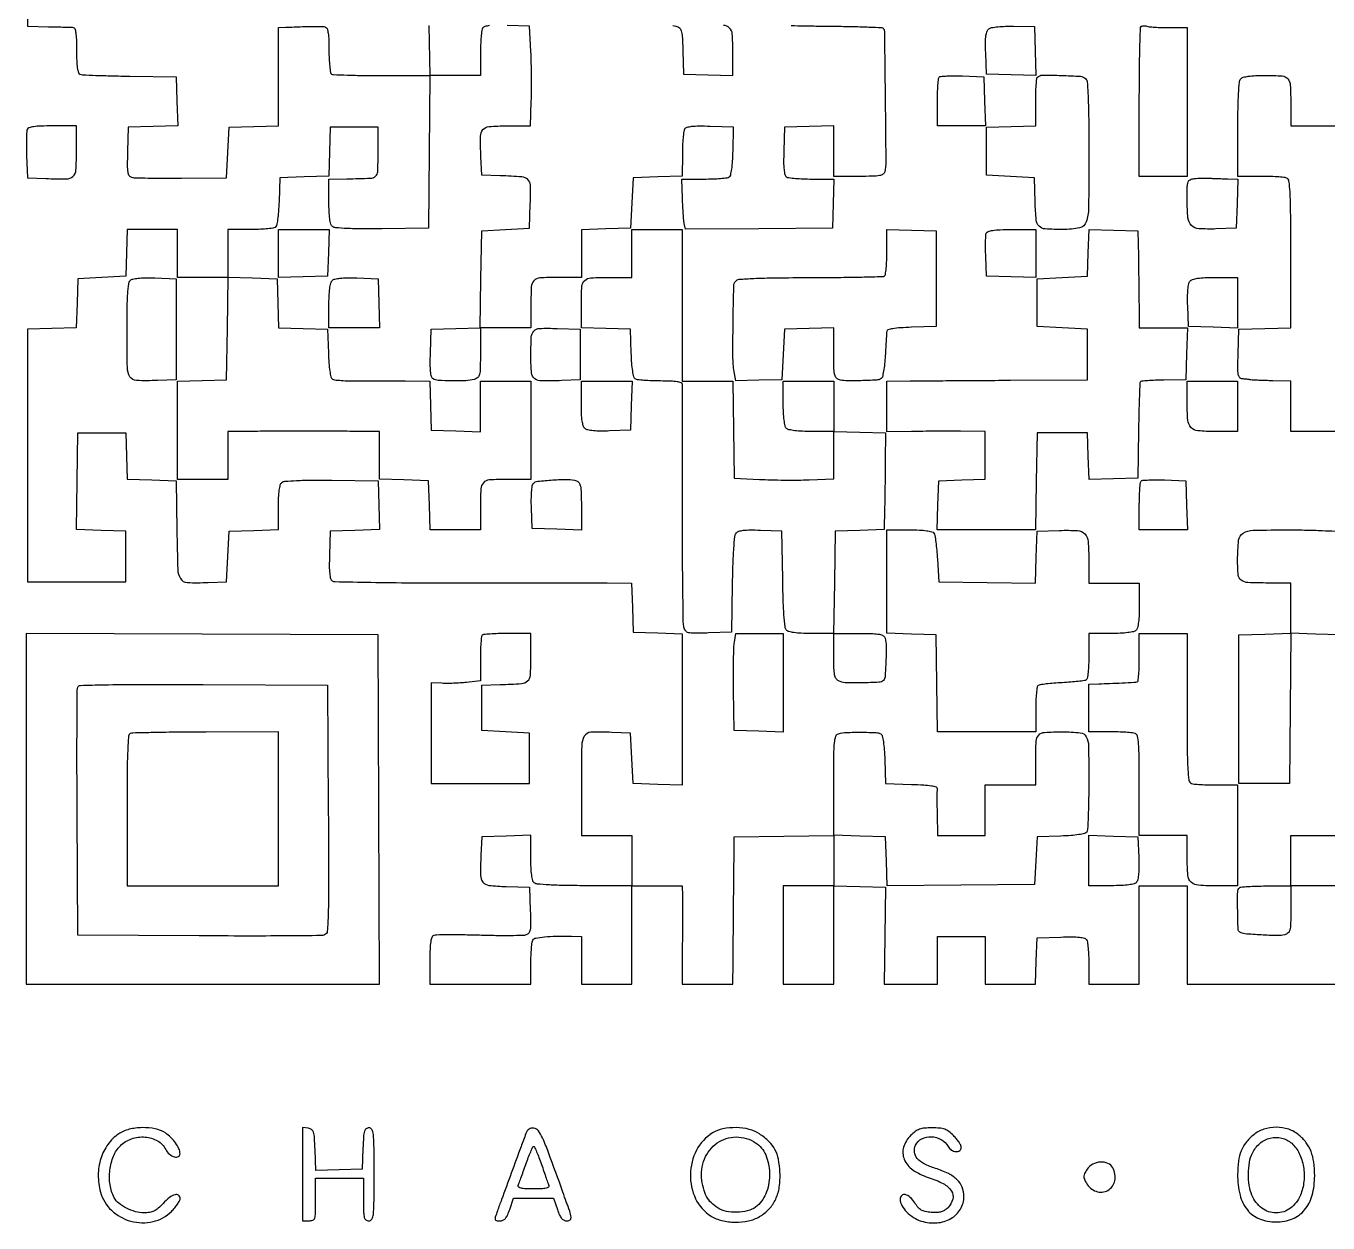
# Model space of a CAD drawing. Extents: x 156 to 936, y 100 to 969.
# Drawn here: x 156 to 646, y 100.2 to 550.6 of the extents above; entities that cross this region are included whole.
import ezdxf

# ---------------------------------------------------------------- set-up
doc = ezdxf.new("R2010")
doc.units = 0

msp = doc.modelspace()

# ---------------------------------------------------------------- linework, layer by layer
for points in [[(156.228407, 569.75), (156.5, 550.5), (164.5, 550.337425, -0.000716), (167.655325, 550.26878, -0.000959), (170.517188, 550.196926, -0.000662), (172.917722, 550.128864, -0.010039), (173.75, 550.087425, -0.305143), (174.340435, 549.627136, -0.043094), (174.710809, 548.046464, -0.028105), (174.936485, 545.48366, -0.007909), (175, 541.468615, 0.00854), (175.067947, 537.490827, 0.026787), (175.302043, 534.829037, 0.037284), (175.682613, 533.093105, 0.232572), (176.283473, 532.444716, 0.080575), (177.261049, 532.240839, 0.001624), (182.320718, 532.03046, 0.003801), (188.247135, 531.848429, 0.00254), (195.033473, 531.7261), (212.5, 531.5), (212.787023, 522.288016), (213.074046, 513.076031), (203.787023, 512.788016), (194.5, 512.5), (194.213519, 503.328966, 0.005125), (194.102674, 498.04559, 0.04127), (194.276712, 495.624699, 0.110434), (194.778223, 494.347754, 0.181036), (195.713519, 493.682302, 0.058636), (196.996594, 493.497476, 0.002104), (201.968971, 493.38947, 0.003849), (207.857002, 493.3317, 0.002685), (214.5, 493.353336), (231.5, 493.5), (232, 503), (232.5, 512.5), (241.75, 512.787526), (251, 513.075052), (251, 531.537526), (251, 550), (253.75, 550.118968, -0.00252), (259.988163, 550.357348, -0.007095), (264.352929, 550.440139, -0.007299), (267.464602, 550.409574, -0.072278), (268.75, 550.190613, -0.247962), (269.329064, 549.595399, -0.035877), (269.700366, 547.885289, -0.02666), (269.932079, 545.281953, -0.008866), (270, 541.452028, 0.010635), (270.068839, 538.216025, 0.01587), (270.278853, 535.393804, 0.010847), (270.573243, 533.10118, 0.220424), (270.949286, 532.531343, 0.129814), (271.727283, 532.294604, 0.001644), (276.92661, 532.118186, 0.00468), (282.971779, 531.989579, 0.003034), (289.964583, 531.948716), (308.030593, 531.95278), (307.765297, 503.22639), (307.5, 474.5), (290.059087, 474.285999, -0.004306), (282.398845, 474.257989, -0.010385), (276.733702, 474.403766, -0.008096), (272.515232, 474.668561, -0.154677), (271.309087, 475.158444, -0.155417), (270.71566, 476.084872, -0.030982), (270.321487, 478.035446, -0.024503), (270.075167, 480.812899, -0.009865), (270, 484.622445), (270, 493), (276.75, 493.09854, 0.004832), (285.622797, 493.313855, 0.168133), (287.539987, 494.051024, 0.212408), (288.379496, 495.780218, 0.008345), (288.5, 503), (288.5, 512.5), (279.5, 512.5), (270.5, 512.5), (270.212964, 503.287036), (269.925929, 494.074071), (260.712964, 493.787036), (251.5, 493.5), (251.207902, 484.532999, -0.009786), (251.008289, 480.707636, -0.020298), (250.673305, 477.737125, -0.020215), (250.24575, 475.552989, -0.195149), (249.707902, 474.798312, -0.112618), (248.855762, 474.495093, -0.008743), (246.431384, 474.251635, -0.011595), (243.498009, 474.077158, -0.008591), (240.25, 474.015313), (232, 474), (232, 465), (232, 456), (222.5, 456), (213, 456), (213, 465), (213, 474), (203.538933, 474), (194.077866, 474), (193.788933, 465.25), (193.5, 456.5), (184.5, 456), (175.5, 455.5), (175.212964, 446.287036), (174.925929, 437.074071), (165.712964, 436.787036), (156.5, 436.5), (156.5, 389), (156.5, 341.5), (175, 341.5), (193.5, 341.5), (193.5, 351), (193.5, 360.5), (184.227588, 360.787822), (174.955175, 361.075645), (175.227588, 379.287822), (175.5, 397.5), (184.5, 397.5), (193.5, 397.5), (193.788393, 388.787018), (194.076786, 380.074036), (203.288393, 379.787018), (212.5, 379.5), (212.772016, 360.763526, 0.004158), (213.106261, 346.126829, 0.128108), (214.125538, 342.660318, 0.253026), (216.624132, 341.181735, 0.020449), (224.520917, 341.199088), (231.5, 341.5), (232, 351), (232.5, 360.5), (241.75, 360.787526), (251, 361.075052), (251, 369.415081, -0.010064), (251.075425, 373.161944, -0.023863), (251.32044, 375.939922, -0.029125), (251.707689, 377.911755, -0.157769), (252.284149, 378.82086, -0.15551), (253.457192, 379.295077, -0.007283), (257.77672, 379.559163, -0.009993), (263.482054, 379.710454, -0.004398), (271.034149, 379.693304), (288.5, 379.5), (288.787023, 370.288016), (289.074046, 361.076031), (279.787023, 360.788016), (270.5, 360.5), (270.208654, 351.58457, 0.007869), (270.136537, 347.324887, 0.025902), (270.278677, 344.518307, 0.037394), (270.608326, 342.676929, 0.191029), (271.208654, 341.852539, 0.137075), (272.317442, 341.51994, 0.000519), (285.780042, 341.278452, 0.002629), (301.081045, 341.100354, 0.001643), (319, 341.044916, -0.000057), (337.480645, 341.046384, -0.000072), (354.546789, 341.04334, -0.000056), (368.860567, 341.037109, -0.000594), (374.712474, 341.026946), (383.924948, 341), (384.212474, 331.75), (384.5, 322.5), (393.75, 322.212474), (403, 321.924948), (403, 293.424948), (403, 264.924948), (393.75, 265.212474), (384.5, 265.5), (384, 275), (383.5, 284.5), (376.520917, 284.800912, 0.02037), (368.571039, 284.819628, 0.256907), (366.090212, 283.328097, 0.128285), (365.120293, 279.842033, 0.004047), (365, 264.980948), (365, 246), (374.5, 246), (384, 246), (384, 236.544077), (384, 227.088155), (366.27854, 227.105428, -0.004522), (358.787933, 227.180481, -0.009408), (352.951528, 227.401667, -0.006257), (348.427395, 227.715278, -0.15395), (347.27854, 228.183795, -0.158742), (346.704823, 229.092385, -0.028569), (346.319507, 231.08265, -0.023572), (346.075223, 233.884211, -0.00996), (346, 237.659971), (346, 246.075052), (336.75, 245.787526), (327.5, 245.5), (327.199088, 238.520917, 0.012477), (327.062458, 230.988791, 0.170867), (327.97509, 228.45151, 0.198326), (330.222155, 227.237089, 0.017722), (336.759315, 226.788797), (345.5, 226.5), (345.787775, 217.829377, -0.005507), (345.89944, 212.791843, -0.044967), (345.718553, 210.498889, -0.11793), (345.193307, 209.268155, -0.157615), (344.211194, 208.56703, -0.071826), (342.890744, 208.348614, -0.003232), (338.272952, 208.283703, -0.005366), (332.776781, 208.300967, -0.003809), (326.613933, 208.433442, 0.003516), (320.481118, 208.568868, 0.005139), (315.079417, 208.594621, 0.002617), (310.508459, 208.545507, 0.087832), (309.440514, 208.338799, 0.21295), (308.7329, 207.630278, 0.053498), (308.306035, 206.01415, 0.030564), (308.064875, 203.348624, 0.00728), (308, 198.893011), (308, 190), (327, 190), (346, 190), (346.015313, 197.75, -0.008809), (346.075142, 200.803176, -0.011829), (346.243459, 203.565029, -0.009042), (346.478405, 205.84671, -0.11195), (346.770478, 206.662866, -0.208689), (347.876184, 207.40751, -0.020765), (351.112663, 207.862579, -0.020742), (355.527674, 208.113128, -0.009726), (361.25, 208.088861), (365, 208), (365, 199), (365, 190), (374.5, 190), (384, 190), (384, 208.5), (384, 227), (393.5, 227), (403, 227), (403.047429, 223.25, -0.003318), (403.061001, 220.992274, -0.000451), (403.053788, 216.26875, -0.00052), (403.034371, 210.672264, -0.000439), (403.002473, 204.75), (402.910087, 190), (412.455043, 190), (422, 190), (422.097117, 198.25, 0.000548), (422.144376, 202.67705, 0.000142), (422.210616, 209.804688, 0.000145), (422.28146, 217.929298, 0.000148), (422.347117, 226), (422.5, 245.5), (441.25, 245.772065), (460, 246.044131), (460, 236.522065), (460, 227), (450.5, 227), (441, 227), (441, 208.5), (441, 190), (450.5, 190), (460, 190), (460, 208.536212), (460, 227.072424), (469.75, 226.786212), (479.5, 226.5), (479.232364, 208.25), (478.964729, 190), (488.982364, 190), (499, 190), (499, 199), (499, 208), (508, 208), (517, 208), (517, 199), (517, 190), (526.461067, 190), (535.922134, 190), (536.211067, 198.75), (536.5, 207.5), (545.41543, 207.791346, -0.007874), (549.674656, 207.863419, -0.025891), (552.481964, 207.721257, -0.03736), (554.324421, 207.391596, -0.190691), (555.150117, 206.791346, -0.10844), (555.472644, 205.905885, -0.010308), (555.733216, 203.60277, -0.012782), (555.918998, 200.812394, -0.009736), (555.984687, 197.75), (556, 190), (565.5, 190), (575, 190), (575, 208.5), (575, 227), (584, 227), (593, 227), (593, 208.5), (593, 190), (622, 190), (651, 190)], [(444.01001, 550.760068, 0.000625), (448.919056, 550.663717, 0.001197), (454.711804, 550.571135, 0.000832), (461.256069, 550.493105, -0.003106), (467.71972, 550.386637, -0.004921), (473.255194, 550.206542, -0.00138), (478.052507, 549.989921, -0.186497), (478.574357, 549.758976, -0.195772), (479.055604, 548.616721, -0.000248), (479.346808, 523.498504, -0.000712), (479.579664, 499.422041, -0.05925), (479.173676, 495.75, -0.195175), (478.526954, 494.832482, -0.098929), (477.189619, 494.307467, -0.03889), (474.666771, 494.056531, -0.00535), (469.383369, 494), (460, 494), (460, 503.537526), (460, 513.075052), (450.75, 512.787526), (441.5, 512.5), (441.208654, 503.58457, 0.007874), (441.136581, 499.325344, 0.025891), (441.278743, 496.518036, 0.03736), (441.608404, 494.675579, 0.190691), (442.208654, 493.849883, 0.110589), (443.107413, 493.52683, 0.009469), (445.555128, 493.266784, 0.012148), (448.519159, 493.080958, 0.009118), (451.787526, 493.015313), (460.075052, 493), (459.787526, 483.75), (459.5, 474.5), (431.841227, 474.318454), (404.182454, 474.136907), (403.730494, 476.318454, -0.028634), (403.542718, 477.586342, -0.005035), (403.350805, 479.988858, -0.005443), (403.184601, 482.814351, -0.004868), (403.072603, 485.75), (402.866673, 493), (411.183336, 493.015313, 0.008353), (414.455082, 493.075999, 0.011339), (417.40436, 493.247036, 0.008412), (419.84312, 493.485395, 0.113526), (420.682571, 493.782656, 0.198516), (421.204149, 494.525055, 0.019395), (421.608492, 496.725599, 0.019929), (421.91648, 499.702776, 0.009731), (422.083552, 503.517344), (422.301961, 512.5), (413.485551, 512.791346, 0.007996), (409.27832, 512.863051, 0.026121), (406.498483, 512.720652, 0.037704), (404.672129, 512.390608, 0.190065), (403.849883, 511.791346, 0.110303), (403.526902, 510.894378, 0.00958), (403.266784, 508.466919, 0.012233), (403.080964, 505.527132, 0.009199), (403.015313, 502.287526), (403, 494.075052), (393.75, 493.787526), (384.5, 493.5), (384, 484), (383.5, 474.5), (374.25, 474.212474), (365, 473.924948), (365, 464.962474), (365, 456), (356.106989, 456, 0.014768), (349.349521, 455.800362, 0.195511), (347.14255, 454.747254, 0.175208), (346.170753, 452.400012, 0.01141), (346, 444.918213), (346, 437), (336.5, 437), (327, 437), (327, 427.616631, -0.004454), (326.948046, 421.783877, -0.050992), (326.673988, 419.505489, -0.149036), (326.006151, 418.332297, -0.124529), (324.75, 417.630286, -0.054406), (321.512121, 417.130553, -0.01464), (316.304953, 417.051666, -0.010795), (311.112637, 417.237201, -0.127697), (309.208654, 417.849883, -0.190691), (308.608404, 418.675579, -0.03736), (308.278743, 420.518036, -0.025891), (308.136581, 423.325344, -0.007874), (308.208654, 427.58457), (308.5, 436.5), (317.727585, 436.787229), (326.955171, 437.074458), (327.227585, 455.287229), (327.5, 473.5), (336.5, 474), (345.5, 474.5), (345.78715, 483.721624, 0.013257), (345.819212, 490.667401, 0.202313), (344.857859, 492.8136, 0.171213), (342.580212, 493.807023, 0.008958), (334.5, 494.245668), (327.5, 494.5), (327.199088, 501.479083, -0.012273), (327.057533, 509.110994, -0.175517), (327.984107, 511.622082, -0.202979), (330.248759, 512.770425, -0.017195), (336.922522, 513), (345.806941, 513), (346.15347, 522.25, 0.007241), (346.250578, 526.478137, 0.004166), (346.251332, 531.573437, 0.004162), (346.166817, 536.692458, 0.006938), (346, 541), (345.5, 550.5), (337.085653, 550.793098, 0.008519)], [(330.4185, 550.721251, 0.039341), (328.659703, 550.389362, 0.187221), (327.850966, 549.793098, 0.110402), (327.527533, 548.894283, 0.00954), (327.267102, 546.45641, 0.012203), (327.081041, 543.504112, 0.00917), (327.015313, 540.25), (327, 532), (317.522065, 532), (308.044131, 532), (307.772065, 550.75)], [(399.472842, 550.779712, -0.029136), (400.576656, 550.570117, -0.112738), (401.894717, 549.89987, -0.151292), (402.619834, 548.782242, -0.055434), (402.977414, 546.627729, -0.005171), (403.211203, 541.240685), (403.5, 532.5), (412.75, 532.212474), (422, 531.924948), (422, 540.855485, 0.01416), (421.808368, 547.620718, 0.189458), (420.788977, 549.836926, 0.18058), (418.511644, 550.821031, 0.012647)], [(651, 398), (641.5, 398), (632, 398), (632, 407.5), (632, 417), (625.25, 417.106299, -0.002702), (622.55554, 417.163296, -0.003324), (620.042188, 417.246777, -0.002757), (617.931918, 417.342575, -0.024124), (617, 417.435249, 0.004655), (616.297647, 417.532829, 0.002388), (615.415539, 417.642742, 0.002373), (614.506128, 417.747275, 0.003574), (613.712474, 417.82895, -0.203934), (612.775092, 418.338311, -0.128907), (612.266573, 419.494707, -0.042579), (612.095186, 421.845226, -0.004688), (612.212474, 427.25), (612.5, 436.5), (622.25, 436.786212), (632, 437.072424), (632, 464.929223, 0.001484), (631.95255, 480.911735, 0.012395), (631.730357, 488.14082, 0.020773), (631.330808, 492.244636, 0.272939), (630.418213, 493.393011, 0.069663), (629.38754, 493.631408, 0.00684), (626.838879, 493.821697, 0.008542), (623.780001, 493.955641, 0.006669), (620.454481, 494), (612.072536, 494), (612.079011, 511.699038, -0.004444), (612.149211, 519.284654, -0.009741), (612.367626, 525.087176, -0.006879), (612.682262, 529.519748, -0.153208), (613.165187, 530.699038, -0.155667), (614.082024, 531.285688, -0.030537), (616.024484, 531.678038, -0.024467), (618.775677, 531.924444, -0.010101), (622.515456, 532, -0.01699), (628.777987, 531.787141, -0.201397), (630.90398, 530.719405, -0.167513), (631.836298, 528.357439, -0.011001), (632, 520.918213), (632, 513), (641.5, 513), (651, 513)], [(650.5, 321.5), (641.265637, 321.787319), (632.031273, 322.074638), (631.765637, 293.787319), (631.5, 265.5), (622, 265.5), (612.5, 265.5), (612.5, 293.5), (612.5, 321.5), (622.25, 321.786212), (632, 322.072424), (632, 331.536212), (632, 341), (623.581787, 341, -0.009615), (615.821532, 341.149237, -0.152233), (613.362937, 342.020601, -0.213696), (612.242227, 344.0384, -0.021486), (612, 349.67273, -0.02591), (612.386776, 357.131418, -0.238551), (614.087664, 359.773583, -0.127684), (617.844076, 360.839484, -0.005846), (631.285184, 360.984687, -0.004154), (637.969681, 360.923209, -0.006243), (643.797969, 360.748365, -0.00282), (648.744765, 360.510159, -0.128804)]]:
    msp.add_lwpolyline(points, format="xyb")
for points in [[(535.788029, 541.162325), (536.076058, 531.923942), (526.788029, 532.211971), (517.5, 532.5), (517.203802, 540.479635, -0.008522), (517.122414, 544.536483, -0.033799), (517.283151, 547.022858, -0.05848), (517.687126, 548.611863, -0.144401), (518.410373, 549.558121, -0.1173), (519.41797, 549.981561, -0.015066), (521.757104, 550.29731, -0.016898), (524.606444, 550.497809, -0.013225), (527.706571, 550.52884), (535.5, 550.400708)], [(586.081787, 550), (593, 550), (593, 522), (593, 494), (584, 494), (575, 494), (575, 521.833333, -0.002346), (575.050298, 532.553804, -0.003767), (575.204969, 541.695594, -0.000805), (575.413745, 549.704713, -0.191731), (575.697766, 550.364432, -0.115981), (576.066337, 550.592677, -0.060988), (576.597119, 550.701219, -0.055708), (577.198363, 550.682327, -0.055983), (577.779553, 550.531099, 0.068408), (578.669931, 550.322807, 0.007329), (580.789243, 550.15601, 0.008912), (583.331329, 550.038837, 0.00706)], [(516.787526, 522.25), (517.075052, 513), (508.037526, 513), (499, 513), (499, 521.833333, -0.007429), (499.05105, 525.269125, -0.010988), (499.206746, 528.278621, -0.006414), (499.423524, 530.778731, -0.173222), (499.703816, 531.370483, -0.17855), (500.286747, 531.639255, -0.007766), (502.564452, 531.783202, -0.012381), (505.319749, 531.846095, -0.008434), (508.453816, 531.787149), (516.5, 531.5)], [(554.8, 530.8, -0.180947), (555.409276, 529.462256, -0.006618), (555.727583, 523.796414, -0.008396), (555.940436, 515.640985, -0.002326), (556, 502.835184, -0.002596), (555.891961, 482.029272, -0.078604), (555.025281, 476.896376, -0.265222), (552.515191, 474.658474, -0.053043), (546.315741, 474.013655, -0.014974), (539.607238, 474.230372, -0.180483), (537.287058, 475.264723, -0.178102), (536.195683, 477.572121, -0.014505), (535.786107, 484.357189), (535.5, 493.5), (526.5, 494), (517.5, 494.5), (517.5, 503.5), (517.5, 512.5), (526.75, 512.787526), (536, 513.075052), (536, 521.870859, -0.007069), (536.048335, 525.289663, -0.010516), (536.195833, 528.278732, -0.005912), (536.400837, 530.768224, -0.174595), (536.666667, 531.333333, -0.198122), (538.482791, 532.088833, -0.008111), (545.70607, 531.993615, -0.008491), (552.897038, 531.659831, -0.182495)], [(156.425484, 511.666411, 0.080166), (156.236697, 510.764851, 0.006003), (156.150171, 508.252242, 0.008183), (156.131923, 505.23728, 0.006125), (156.206869, 501.916411), (156.5, 493.5), (163.479083, 493.199088, 0.012592), (171.160839, 493.061514, 0.182794), (173.653143, 494.024951, 0.197528), (174.784382, 496.365033, 0.015066), (175, 503.519052), (175, 513), (165.968615, 513, 0.007617), (161.629722, 512.933896, 0.027101), (158.860688, 512.698919, 0.040888), (157.107171, 512.305742, 0.229424)], [(608.287526, 493.076966), (612.075052, 493), (611.787526, 483.75), (611.5, 474.5), (603.839522, 474.231907, -0.024987), (597.397337, 474.328424, -0.181293), (594.623178, 475.579401, -0.175708), (593.307949, 478.368732, -0.023189), (593, 485.005006, -0.004748), (593.049275, 490.193611, -0.076492), (593.347506, 491.913634, -0.213412), (594.118286, 492.749544, -0.072838), (595.75, 493.183578, -0.014426), (597.019146, 493.292623, -0.007982), (598.573438, 493.356222, -0.007954), (600.151586, 493.370465, -0.012684), (601.5, 493.326966, 0.003498), (602.918638, 493.255095, 0.001702), (604.731336, 493.182151, 0.001688), (606.618504, 493.11902, 0.002437)], [(403, 445.5), (403, 417), (412.477441, 417), (421.954883, 417), (422.227441, 398.75), (422.5, 380.5), (432, 380, 0.006938), (436.307542, 379.833183, 0.004162), (441.426563, 379.748668, 0.004166), (446.521863, 379.749422, 0.007241), (450.75, 379.84653), (460, 380.193059), (460, 389.09653), (460, 398), (451.7, 398, -0.011084), (448.171507, 398.07823, -0.020332), (445.306878, 398.322289, -0.021091), (443.139671, 398.689458, -0.144849), (442.2, 399.2, -0.144849), (441.689458, 400.139671, -0.021091), (441.322289, 402.306878, -0.020332), (441.07823, 405.171507, -0.011084), (441, 408.7), (441, 417), (450.5, 417), (460, 417), (460, 407.536212), (460, 398.072424), (469.75, 397.786212), (479.5, 397.5), (479.388582, 387, -0.000451), (479.33581, 382.416211, -0.000328), (479.269185, 377.318836, -0.000331), (479.199612, 372.483934, -0.000729), (479.138582, 368.787526), (479, 361.075052), (469.75, 360.787526), (460.5, 360.5), (460.228407, 341.25), (459.956814, 322), (469.41102, 322, -0.005364), (474.724068, 321.942999, -0.038327), (477.280046, 321.691521, -0.095722), (478.649132, 321.167499, -0.191423), (479.326723, 320.25, -0.063414), (479.717117, 317.291205, -0.010825), (479.619702, 311.601854, -0.006215), (479.318335, 305.720851, -0.182459), (478.711053, 304.377523, -0.186673), (477.019281, 303.629771, -0.008538), (470.589419, 303.436805, -0.011172), (464.278175, 303.49624, -0.112648), (461.75, 304.158271, -0.147014), (460.852704, 305.032537, -0.080663), (460.328622, 306.488649, -0.039016), (460.065379, 308.950755, -0.00713), (460, 313.535184), (460, 322), (451.622445, 322, -0.00979), (447.787976, 322.075082, -0.024916), (445.017003, 322.32229, -0.032122), (443.081684, 322.720689, -0.153905), (442.146237, 323.323796, -0.150078), (441.652029, 324.509893, -0.006421), (441.267561, 329.0752, -0.009449), (440.958517, 334.981462, -0.004527), (440.773792, 342.573796), (440.5, 360.5), (432.403945, 360.787955, 0.009179), (428.505848, 360.854987, 0.028683), (425.888226, 360.701645, 0.042759), (424.133146, 360.343442, 0.148905), (423.177736, 359.714159, 0.148709), (422.659149, 358.478879, 0.007389), (422.270344, 354.043584, 0.009943), (421.960504, 348.178124, 0.004405), (421.773792, 340.426204), (421.5, 322.5), (412.867749, 322.212784, -0.004455), (407.319346, 322.077655, -0.06087), (405.315322, 322.291187, -0.178216), (404.280858, 322.969631, -0.098238), (403.62582, 324.354718, -0.05775), (403.379906, 326.227928, -0.000649), (403.20348, 338.953611, -0.002), (403.077545, 353.657023, -0.001301), (403.044211, 370.641933, 0.000079), (403.052365, 387.545059, 0.000126), (403.053418, 401.98388, 0.000022), (403.05058, 414.75994, 0.00716), (403.03614, 415.75, 0.310902), (402.605005, 416.339132, 0.046195), (401.097976, 416.714092, 0.02924), (398.62834, 416.944602, 0.008187), (394.75, 417.015313, -0.008591), (391.501991, 417.077158, -0.011595), (388.568616, 417.251635, -0.008743), (386.144238, 417.495093, -0.112618), (385.292098, 417.798312, -0.195149), (384.75425, 418.552989, -0.020215), (384.326695, 420.737125, -0.020298), (383.991711, 423.707636, -0.009786), (383.792098, 427.532999), (383.5, 436.5), (374.25, 436.787526), (365, 437.075052), (365, 445.930537, -0.014889), (365.20038, 452.658129, -0.195866), (366.254332, 454.860252, -0.174757), (368.602344, 455.829682, -0.011384), (376.081787, 456), (384, 456), (384, 465), (384, 474), (393.5, 474), (403, 474)], [(498.5, 455.5), (498.5, 437.5), (489.25, 437.212474, 0.007831), (485.043041, 437.015719, 0.024254), (482.218289, 436.701178, 0.030906), (480.38218, 436.288297, 0.315178), (479.919223, 435.712474, 0.001632), (479.867857, 434.90156, 0.000103), (479.724984, 432.514821, 0.000151), (479.556191, 429.670811, 0.000113), (479.371416, 426.52947, -0.011867), (479.115735, 423.42831, -0.017215), (478.731292, 420.708518, -0.01288), (478.28559, 418.516612, -0.200332), (477.8481, 417.906121, -0.126152), (476.040886, 417.341938, -0.007373), (470.228925, 417.127544, -0.009816), (464.515925, 417.113301, -0.072676), (461.836764, 417.551809, -0.171469), (460.863556, 418.286999, -0.101214), (460.313878, 419.653472, -0.039936), (460.056988, 422.191255, -0.005263), (460, 427.604913), (460, 437.075052), (450.75, 436.787526), (441.5, 436.5), (441, 427), (440.5, 417.5), (431.822892, 417.279883), (423.145784, 417.059767), (422.629574, 419.779883, -0.045295), (422.071464, 425.514523, -0.00508), (422.119588, 438.627527, -0.002026), (422.370331, 452.649043, -0.169288), (423.111603, 454.634474, -0.203785), (424.344383, 455.270028, -0.006937), (429.900472, 455.604171, -0.008675), (438.019174, 455.838414, -0.002221), (451.161454, 455.931117, 0.001923), (461.588984, 455.99846, 0.00305), (470.518333, 456.14495, 0.000712), (478.331515, 456.331935, 0.132829), (479.096899, 456.559887, 0.223267), (479.455302, 457.109448, 0.00974), (479.734714, 459.44464, 0.014955), (479.934548, 462.307113, 0.009948), (480, 465.596543), (480, 474.075052), (489.25, 473.787526), (498.5, 473.5)], [(574.643608, 464, -0.000218), (574.706331, 459.727313, -0.000136), (574.776284, 454.720312, -0.000137), (574.842549, 449.784503, -0.000248), (574.893608, 445.75), (575, 437), (584.036212, 437), (593.072424, 437), (592.786212, 427.25), (592.5, 417.5), (584.198101, 417.364767, 0.005298), (580.981771, 417.278278, 0.008089), (578.194184, 417.128559, 0.003653), (575.83902, 416.946519, 0.177054), (575.41722, 416.750554, 0.188124), (575.219275, 416.299444, 0.0009), (575.014574, 411.158324, 0.003962), (574.837655, 405.276881, 0.002475), (574.71912, 398.385786), (574.5, 380.5), (565.289473, 380.212997), (556.078945, 379.925993), (555.789473, 388.712997), (555.5, 397.5), (546, 397.5), (536.5, 397.5), (536.227441, 379.25), (535.954883, 361), (517.439916, 361), (498.924948, 361), (499.212474, 370.25), (499.5, 379.5), (508.25, 379.788933), (517, 380.077866), (517, 389.038933), (517, 398), (507.75, 398.093918, 0.002292), (503.539118, 398.117367, 0.001345), (498.5, 398.108771, 0.001345), (493.460889, 398.073066, 0.002292), (489.25, 398.012598), (480, 397.83736), (480, 407.41868), (480, 417), (488.75, 417.053693, 0.000104), (493.81881, 417.085849, 0.000018), (503.448438, 417.149279, 0.000019), (514.755624, 417.2246, 0.000017), (526.5, 417.303693), (555.5, 417.5), (555.5, 427), (555.5, 436.5), (546, 437), (536.5, 437.5), (536.5, 446.5), (536.5, 455.5), (546, 456), (555.5, 456.5), (555.789473, 465.287003), (556.078945, 474.074007), (565.289473, 473.787003), (574.5, 473.5)], [(536, 464.962474), (536, 455.924948), (526.75, 456.212474), (517.5, 456.5), (517.203033, 463.906415, -0.007079), (517.126964, 466.841003, -0.009185), (517.144753, 469.531874, -0.007235), (517.23321, 471.773024, -0.078282), (517.421649, 472.656415, -0.228018), (518.10667, 473.302323, -0.041983), (519.847946, 473.698536, -0.027394), (522.610611, 473.934044, -0.007567), (526.968615, 474), (536, 474)], [(212.5, 436.5), (212.5, 417.5), (205.5, 417.210375, -0.018958), (197.554199, 417.183037, -0.250762), (195.100805, 418.606917, -0.134714), (194.124398, 421.930669, -0.004478), (194, 435.819052, -0.003753), (194.063294, 444.2522, -0.012481), (194.284774, 449.790104, -0.012896), (194.629884, 453.58364, -0.168798), (195.236619, 454.836619, -0.141627), (196.215618, 455.376564, -0.030081), (198.156875, 455.694801, -0.024175), (200.863904, 455.841129, -0.010354), (204.486619, 455.786619), (212.5, 455.5)], [(250.787036, 446.287036), (251.074071, 437.074071), (260.287036, 436.787036), (269.5, 436.5), (269.792098, 427.532999, 0.009858), (269.991754, 423.71747, 0.020103), (270.327592, 420.736728, 0.019888), (270.755925, 418.535291, 0.190822), (271.292098, 417.766591, 0.119292), (272.152746, 417.455183, 0.008999), (274.642054, 417.226232, 0.012014), (277.656184, 417.076334, 0.008841), (281, 417.049645, -0.001414), (284.918146, 417.076573, -0.000779), (289.709289, 417.08848, -0.000777), (294.568067, 417.085431, -0.001247), (298.712474, 417.066053), (307.924948, 417), (308.212474, 407.75), (308.5, 398.5), (317.75, 398.212474), (327, 397.924948), (327, 407.462474), (327, 417), (336.5, 417), (346, 417), (346, 398.5), (346, 380), (337.106989, 380, 0.014768), (330.349521, 379.800362, 0.195511), (328.14255, 378.747254, 0.175208), (327.170753, 376.400012, 0.01141), (327, 368.918213), (327, 361), (317.537526, 361), (308.075052, 361), (307.787526, 370.25), (307.5, 379.5), (298.25, 379.787526), (289, 380.075052), (289, 389.037526), (289, 398), (280, 398.057692, 0.000568), (275.801215, 398.079838, 0.000295), (270.559375, 398.098438, 0.000293), (265.175369, 398.11121, 0.000446), (260.5, 398.115385, 0.000446), (255.824631, 398.11121, 0.000293), (250.440625, 398.098438, 0.000295), (245.198785, 398.079838, 0.000568), (241, 398.057692), (232, 398), (232, 389), (232, 380), (222.5, 380), (213, 380), (213, 398.462474), (213, 416.924948), (222.25, 417.212474), (231.5, 417.5), (231.771723, 436.787238), (232.043446, 456.074477), (241.271723, 455.787238), (250.5, 455.5)], [(288.787526, 446.25), (289.075052, 437), (279.537526, 437), (270, 437), (270, 445.3, -0.010869), (270.078193, 448.896692, -0.021373), (270.324495, 451.746533, -0.023516), (270.70151, 453.866807, -0.141534), (271.236619, 454.836619, -0.141627), (272.215618, 455.376564, -0.030081), (274.156875, 455.694801, -0.024175), (276.863904, 455.841129, -0.010354), (280.486619, 455.786619), (288.5, 455.5)], [(612, 446.462474), (612, 436.924948), (602.75, 437.212474), (593.5, 437.5), (593.206229, 445.344796, -0.01153), (593.157498, 448.735348, -0.021342), (593.298867, 451.485252, -0.023545), (593.594776, 453.568167, -0.126804), (594.078674, 454.594796, -0.145524), (595.060853, 455.251072, -0.03848), (596.921657, 455.673265, -0.027148), (599.657348, 455.9254, -0.009406), (603.622445, 456), (612, 456)], [(364.5, 427), (364.5, 417.5), (357.599009, 417.179488, -0.012294), (350.073265, 417.015224, -0.162395), (347.473715, 417.890393, -0.211348), (346.267448, 420.059581, -0.022739), (346, 425.937265, -0.011002), (346.165919, 433.476929, -0.175313), (347.125397, 435.803802, -0.203636), (349.295242, 436.801078, -0.015577), (355.87125, 436.787164), (364.5, 436.5)], [(383.787526, 407.75), (383.5, 398.5), (375.655204, 398.206229, -0.01153), (372.264652, 398.157498, -0.021342), (369.514748, 398.298867, -0.023545), (367.431833, 398.594776, -0.126804), (366.405204, 399.078674, -0.145524), (365.748928, 400.060853, -0.03848), (365.326735, 401.921657, -0.027148), (365.0746, 404.657348, -0.009406), (365, 408.622445), (365, 417), (374.537526, 417), (384.075052, 417)], [(612, 407.5), (612, 398), (603.535184, 398, -0.022302), (597.035872, 398.290042, -0.186391), (594.4438, 399.567014, -0.169875), (593.254185, 402.319431, -0.017857), (593, 409.434259), (593, 417), (602.5, 417), (612, 417)], [(363.195068, 379.438088, -0.170954), (364.142275, 378.724028, -0.10015), (364.68373, 377.39381, -0.040954), (364.941334, 374.951032, -0.005801), (365, 369.895087), (365, 360.924948), (355.75, 361.212474), (346.5, 361.5), (346.206229, 369.344796, -0.012519), (346.167869, 372.439983, -0.016734), (346.297345, 375.246021, -0.014002), (346.545153, 377.540679, -0.140194), (346.929514, 378.415069, -0.194577), (348.566894, 379.296271, -0.01164), (354.262857, 379.787858, -0.0169), (359.927084, 379.952257, -0.075782)], [(592.787526, 370.25), (593.075052, 361), (584.037526, 361), (575, 361), (575, 369.833333, -0.007429), (575.05105, 373.269125, -0.010988), (575.206746, 376.278621, -0.006414), (575.423524, 378.778731, -0.173222), (575.703816, 379.370483, -0.17855), (576.286747, 379.639255, -0.007766), (578.564452, 379.783202, -0.012381), (581.319749, 379.846095, -0.008434), (584.453816, 379.787149), (592.5, 379.5)], [(497.690983, 359.75, -0.102535), (498.032598, 358.869389, -0.008061), (498.409226, 356.370313, -0.010698), (498.749484, 353.346792, -0.007979), (499, 350), (499.5, 341.5), (517.71381, 341.251812), (535.92762, 341.003624), (536.21381, 350.751812), (536.5, 360.5), (544.981113, 360.794177, -0.022523), (551.749643, 360.724014, -0.189915), (554.468991, 359.474354, -0.174475), (555.729394, 356.64591, -0.018435), (556, 349.30887), (556, 341), (565.5, 341), (575, 341), (575, 332.7, -0.011084), (574.92177, 329.171507, -0.020332), (574.677711, 326.306878, -0.021091), (574.310542, 324.139671, -0.144849), (573.8, 323.2, -0.144849), (572.860329, 322.689458, -0.021091), (570.693122, 322.322289, -0.020332), (567.828493, 322.07823, -0.011084), (564.3, 322), (556, 322), (556, 313.559017, -0.010483), (555.931285, 310.282063, -0.015669), (555.721616, 307.425522, -0.010601), (555.42787, 305.10292, -0.221053), (555.05231, 304.53233, -0.104717), (554.356068, 304.282197, -0.005533), (551.999357, 303.985678, -0.008512), (549.167595, 303.709929, -0.006077), (545.990076, 303.493867, 0.006015), (542.813262, 303.278253, 0.008439), (539.98371, 303.003857, 0.005448), (537.628039, 302.70918, 0.104941), (536.937766, 302.461537, 0.221505), (536.566032, 301.895696, 0.010424), (536.275469, 299.572676, 0.015524), (536.067989, 296.717512, 0.010374), (536, 293.440983), (536, 285), (517.522559, 285), (499.045117, 285), (498.772559, 303.25), (498.5, 321.5), (489.25, 321.787526), (480, 322.075052), (480, 341.537526), (480, 361), (488.440983, 361, -0.009585), (492.22901, 360.92738, -0.024001), (494.983238, 360.689017, -0.029014), (496.905665, 360.314643, -0.188703)], [(327.666667, 321.333333, 0.172861), (327.401255, 320.774009, 0.006547), (327.195833, 318.435721, 0.011111), (327.04836, 315.619205, 0.007523), (327, 312.40529), (327, 304.143913), (321.75, 303.587224, -0.01032), (319.447713, 303.391054, -0.007392), (316.867188, 303.263016, -0.007469), (314.404672, 303.214117, -0.015885), (312.5, 303.265268), (308.5, 303.5), (308.5, 284.5), (308.5, 265.5), (327, 265.5), (345.5, 265.5), (345.5, 275), (345.5, 284.5), (336.5, 285), (327.5, 285.5), (327.5, 294), (327.5, 302.5), (334.5, 302.754332, 0.009074), (342.47539, 303.189146, 0.165509), (344.785755, 304.167746, 0.199016), (345.810651, 306.293814, 0.014075), (346, 313.019052), (346, 322), (337.166667, 322, 0.007039), (333.733476, 321.951666, 0.010477), (330.732292, 321.804167, 0.005871), (328.23216, 321.599192, 0.174709)], [(441, 303.462474), (441, 284.924948), (431.75, 285.212474), (422.5, 285.5), (422.291477, 300.5, -0.003357), (422.248488, 306.481643, -0.004163), (422.292209, 312.048437, -0.003421), (422.399751, 316.718984, -0.030995), (422.58679, 318.75), (423.090626, 322), (432.045313, 322), (441, 322)], [(593, 294.106989, 0.001482), (593.047441, 278.102837, 0.01238), (593.269618, 270.864913, 0.020733), (593.66906, 266.7558, 0.273), (594.581787, 265.606989, 0.06844), (595.599719, 265.368926, 0.007317), (598.0249, 265.178303, 0.008902), (600.933927, 265.044385, 0.00705), (604.081787, 265), (612, 265), (612, 246), (612, 227), (604.434259, 227, -0.017857), (597.319431, 227.254185, -0.169875), (594.567014, 228.4438, -0.186391), (593.290042, 231.035872, -0.022302), (593, 237.535184), (593, 246), (584, 246), (575, 246), (575, 264.893011, 0.002389), (574.949213, 275.521809, 0.017848), (574.721037, 280.561114, 0.035117), (574.291215, 283.38321, 0.25083), (573.418213, 284.393011, 0.06844), (572.400281, 284.631074, 0.007317), (569.9751, 284.821697, 0.008902), (567.066073, 284.955615, 0.00705), (563.918213, 285), (556, 285), (556, 294), (556, 303), (559.75, 303.080346, 0.004643), (563.829819, 303.205667, 0.003023), (568.538556, 303.42261, 0.001496), (573.048533, 303.671262, 0.039233), (574.25, 303.836282, 0.322784), (574.550311, 304.170896, 0.006327), (574.779688, 306.595658, 0.01261), (574.945941, 309.537944, 0.007807), (575, 313), (575, 322), (584, 322), (593, 322)], [(269.759817, 255.860756, -0.000764), (269.87272, 227.927169, -0.00799), (269.718396, 216.469094, -0.011301), (269.378632, 209.947145, -0.290193), (268.367296, 208.58745, -0.089452), (267.032792, 208.333595, -0.000479), (253.803136, 208.219928, -0.002086), (238.709184, 208.167691, -0.00132), (221.107479, 208.226694), (175.5, 208.5), (175.239372, 254.5, -0.000997), (175.174287, 272.225103, -0.001596), (175.197198, 287.357597, -0.000282), (175.267665, 300.72814, -0.090314), (175.461789, 301.759906, -0.301449), (176.45055, 302.464468, -0.003096), (185.402033, 302.70934, -0.005599), (198.68089, 302.841585, -0.001079), (222.722417, 302.759906), (269.5, 302.5)], [(195.25, 284.337719, 0.286605), (194.579791, 283.416621, 0.006896), (194.265434, 277.906228, 0.008864), (194.055066, 269.647433, 0.001935), (194, 255.416667), (194, 227), (222.5, 227), (251, 227), (251, 256), (251, 285), (223.75, 284.921053, 0.001717), (213.21496, 284.854351, 0.002675), (204.1375, 284.717133, 0.000767), (196.247198, 284.543529, 0.090243)], [(477.707902, 284.201688, -0.195149), (478.24575, 283.447011, -0.020215), (478.673305, 281.262875, -0.020298), (479.008289, 278.292364, -0.009786), (479.207902, 274.467001), (479.5, 265.5), (489.285423, 265.213361, -0.006813), (493.851056, 265.017331, -0.024495), (496.749867, 264.710318, -0.035316), (498.536422, 264.301232, -0.365386), (498.91694, 263.713361, 0.028871), (498.860852, 262.895163, 0.001744), (498.843049, 260.432987, 0.002604), (498.84735, 257.498501, 0.001922), (498.881517, 254.25), (499, 246), (508, 246), (517, 246), (517, 255.5), (517, 265), (526.5, 265), (536, 265), (536, 274.393011, -0.012408), (536.176283, 281.495521, -0.178439), (537.149829, 283.780378, -0.191368), (539.345666, 284.805247, -0.01463), (546, 285, -0.024531), (552.771001, 284.667608, -0.251545), (555.022107, 283.157212, -0.118425), (555.885086, 279.794521, -0.004082), (555.984687, 266.143011, -0.004054), (555.923218, 259.294349, -0.006108), (555.748365, 253.327813, -0.002704), (555.510315, 248.258093, -0.129167), (555.201688, 247.292098, -0.195149), (554.447011, 246.75425, -0.020215), (552.262875, 246.326695, -0.020298), (549.292364, 245.991711, -0.009786), (545.467001, 245.792098), (536.5, 245.5), (536, 236.5), (535.5, 227.5), (507.786868, 227.299695), (480.073736, 227.099389), (479.786868, 236.299695), (479.5, 245.5), (469.75, 245.786212), (460, 246.072424), (460, 264.962888, -0.002075), (460.04661, 276.193517, -0.020479), (460.279212, 280.912348, -0.052635), (460.765469, 283.369421, -0.259243), (461.75, 284.310674, -0.05454), (464.838317, 284.766815, -0.011124), (470.370892, 284.852124, -0.007348), (476.004449, 284.730843, -0.133264)], [(574.793771, 237.655204, -0.011775), (574.83979, 234.340168, -0.020105), (574.701783, 231.575253, -0.020788), (574.419463, 229.443131, -0.130612), (573.962822, 228.455204, -0.150903), (573.006949, 227.830956, -0.034495), (571.096122, 227.42364, -0.025707), (568.327529, 227.17476, -0.009563), (564.419052, 227.1), (556, 227.1), (556, 236.587526), (556, 246.075052), (565.25, 245.787526), (574.5, 245.5)], [(632, 218.108408, -0.004771), (631.947273, 212.582437, -0.054371), (631.669828, 210.421925, -0.155866), (630.994461, 209.309405, -0.118057), (629.720644, 208.644734, -0.067025), (626.923049, 208.329933, -0.008558), (620.861742, 208.565906, -0.006261), (614.681798, 208.990191, -0.118679), (612.853163, 209.59075, -0.251435), (612.168955, 210.773198, -0.005192), (612.017149, 217.82559, -0.005987), (612.022976, 224.807047, -0.195586), (612.666667, 226.333333, -0.176136), (613.23702, 226.599551, -0.00536), (615.879167, 226.804167, -0.009979), (619.041783, 226.951687, -0.006664), (622.666667, 227), (632, 227)], [(190.897883, 133.741929, 0.09188), (186.815495, 129.785088, 0.078684), (184.150246, 124.415409, 0.07453), (183.181117, 118.208891, 0.069369), (184.030851, 111.828699, 0.137374), (188.185294, 104.95985, 0.122298), (195.48312, 100.873818, 0.123388), (203.791874, 100.695269, 0.141266), (210.726097, 104.526097, 0.022387), (211.97935, 105.896896, 0.026099), (213.038291, 107.308291, 0.026454), (213.795922, 108.576241, 0.122026), (214, 109.4, 0.23501), (213.403002, 110.600003, 0.237998), (212.091163, 110.839, 0.09698), (210.016436, 109.757692, 0.035229), (207.564771, 107.5, -0.025117), (205.699001, 105.710851, -0.065398), (204.149784, 104.687856, -0.074023), (202.507252, 104.170359, -0.039621), (200.381923, 104.003738, -0.068073), (197.154934, 104.448288, -0.049517), (193.774895, 105.766232, -0.05115), (190.891038, 107.626715, -0.105028), (189.195447, 109.696489, -0.083127), (187.627244, 114.572184, -0.066159), (187.554238, 120.107079, -0.067833), (188.910594, 125.323269, -0.09921), (191.53336, 129.260633, -0.113957), (195.734527, 131.885569, -0.10331), (200.819419, 132.527809, -0.109894), (205.487445, 131.088101, -0.144869), (208.556065, 127.891583, 0.094241), (209.950892, 126.113447, 0.106149), (211.847943, 125.06179, 0.191052), (213.324356, 125.184424, 0.292626), (213.964565, 126.25, 0.100369), (213.529078, 128.123336, 0.047083), (212.281866, 130.288688, 0.044254), (210.501624, 132.380424, 0.048639), (208.432574, 134.053655, 0.095632), (204.659785, 135.613906, 0.054862), (199.74001, 136.067004, 0.054485), (194.785117, 135.436151, 0.087985)], [(260, 118.569551), (260, 101), (262.5, 101, 0.093656), (263.948613, 101.273745, 0.227396), (264.671875, 102.05, 0.071364), (264.953338, 103.789706, 0.004478), (265, 109), (265, 117), (274, 117), (283, 117), (283, 109, 0.005351), (283.051385, 104.198839, 0.055952), (283.3125, 102.25, 0.176663), (283.921799, 101.349175, 0.157888), (285, 101, 0.267644), (286.131287, 101.652291, 0.103099), (286.721429, 103.4375, 0.026629), (286.959338, 107.362042, 0.001825), (287, 118.5, 0.00187), (286.958715, 129.538885, 0.025991), (286.722029, 133.515504, 0.097008), (286.146947, 135.343277, 0.274756), (285.042064, 136, 0.164207), (283.991022, 135.645258, 0.160667), (283.35859, 134.723145, 0.055115), (283.018137, 132.768376, 0.006162), (282.792064, 128.25), (282.5, 120.5), (273.792754, 120.211691), (265.085508, 119.923381), (264.792754, 127.711691, 0.006037), (264.558568, 132.424991, 0.06062), (264.201008, 134.359062, 0.164508), (263.497112, 135.324483, 0.118963), (262.25, 135.819551), (260, 136.139102)], [(344.130496, 133.81934, 0.001573), (342.302244, 128.913851, 0.000231), (338.636493, 118.968517, 0.000205), (334.959726, 108.966389, 0.002025), (333.4311, 104.75, 0.008186), (332.616156, 102.350325, 0.137117), (332.584157, 101.519131, 0.300971), (333.022305, 101.109275, 0.041862), (334.325193, 101, 0.098876), (335.488528, 101.232322, 0.115382), (336.40111, 101.889306, 0.074554), (337.194102, 103.13127, 0.02165), (338.030834, 105.25), (339.5, 109.5), (347, 109.5), (354.5, 109.5), (355.969166, 105.25, 0.021586), (356.808031, 103.125065, 0.075108), (357.60118, 101.885163, 0.116196), (358.516594, 101.231067, 0.097573), (359.689393, 101, 0.179318), (360.800747, 101.411813, 0.258164), (361.158184, 102.373735, 0.046742), (360.60509, 104.60545, 0.00231), (358.06995, 111.75, 0.001409), (352.627017, 126.734683, 0.01862), (350.397124, 132.183207, 0.05546), (348.822531, 134.830932, 0.196529), (347.156156, 135.81934, 0.07219), (346.132694, 135.822536, 0.111223), (345.308316, 135.509842, 0.102544), (344.652819, 134.850329, 0.054573)], [(414.388562, 134.095225, 0.137733), (408.343679, 127.599606, 0.114863), (406.030911, 118.427495, 0.116368), (408.015081, 109.271847, 0.144011), (413.816527, 102.804376, 0.079665), (417.913944, 101.098131, 0.055766), (422.886024, 100.477558, 0.055776), (427.871229, 100.971125, 0.079787), (432.007535, 102.572392, 0.071016), (435.645245, 105.456693, 0.08088), (438.142894, 109.129499, 0.073653), (439.498615, 113.693338, 0.047378), (439.75863, 119.218033, 0.035447), (439.167073, 124.185849, 0.075259), (437.880021, 127.828705, 0.07886), (435.617975, 130.821339, 0.042168), (432.010169, 133.75, 0.090908), (428.210017, 135.43005, 0.053892), (423.28071, 136.060805, 0.053763), (418.311532, 135.623212, 0.088309)], [(430.560046, 130.368699, -0.148136), (434.371207, 125.812804, -0.094389), (435.851675, 119.009581, -0.091411), (434.737433, 111.937183, -0.126809), (431.178596, 106.631737, -0.104516), (428.413155, 105.050559, -0.056073), (424.542266, 104.269541, -0.05519), (420.493229, 104.363507, -0.086157), (417.175132, 105.409436, -0.058244), (414.47418, 107.232012, -0.075277), (412.525951, 109.496049, -0.068017), (411.204479, 112.420012, -0.038126), (410.380617, 116.239751, -0.129181), (411.352997, 124.255249, -0.146611), (416.139016, 130.311053, -0.154206), (423.260483, 132.551773, -0.145737)], [(488.923077, 133.076923, 0.123622), (486.292442, 128.682412, 0.174868), (486.531069, 124.169427, 0.142633), (489.771634, 120.18185, 0.075056), (495.554338, 117.351349, -0.043841), (501.192106, 115.014197, -0.129526), (504.267994, 112.215592, -0.209756), (504.768896, 109.139673, -0.134123), (502.945181, 105.945181, -0.056234), (501.733417, 104.979127, -0.071904), (500.429758, 104.401417, -0.059918), (498.83564, 104.154152, -0.026746), (496.708847, 104.195181, -0.029494), (494.442877, 104.495435, -0.081564), (492.938041, 105.05068, -0.087037), (491.745942, 106.034325, -0.036823), (490.513666, 107.71148, 0.061947), (488.779923, 109.838919, 0.128357), (486.920872, 110.873813, 0.259966), (485.593285, 110.52628, 0.204296), (485, 109.134859, 0.127823), (485.607675, 106.796683, 0.064939), (487.430568, 104.339289, 0.060176), (490.030054, 102.225719, 0.067944), (492.957187, 100.894681, 0.090854), (498.857088, 100.243744, 0.113873), (504.104681, 101.85607, 0.128349), (507.688763, 105.402848, 0.134637), (509, 110.184113, 0.096209), (508.335282, 113.606702, 0.103508), (506.443987, 116.431805, 0.080475), (503.14213, 118.759139, 0.03702), (498.240516, 120.713317, -0.041476), (494.069672, 122.419325, -0.098729), (491.451784, 124.484823, -0.145422), (490.402868, 126.851651, -0.139869), (490.794099, 129.447441, -0.169324), (493.11288, 131.87253, -0.128403), (496.732907, 132.670378, -0.120719), (500.456231, 131.604741, -0.141016), (503.012265, 128.977082, 0.12632), (504.246231, 127.632988, 0.124823), (505.980594, 127.041989, 0.174689), (507.403226, 127.429335, 0.244472), (508, 128.576923, 0.115959), (507.812648, 129.373898, 0.028583), (507.141346, 130.549279, 0.027718), (506.195777, 131.842082, 0.024625), (505.076923, 133.076923, 0.034195), (503.312711, 134.615022, 0.0755), (501.746639, 135.466418, 0.065802), (499.864647, 135.879026, 0.021106), (497, 136, 0.021106), (494.135353, 135.879026, 0.065802), (492.253361, 135.466418, 0.0755), (490.687289, 134.615022, 0.034195)], [(618.040808, 133.380884, 0.048498), (615.126257, 130.401328, 0.073376), (613.292525, 127.278529, 0.065402), (612.31131, 123.496635, 0.030819), (612, 118.450789, 0.058682), (612.912719, 110.700786, 0.1119), (615.668413, 105.101279, 0.12978), (620.236446, 101.753329, 0.094427), (626.455307, 100.582718, 0.094531), (632.61286, 101.771661, 0.124531), (637.226797, 105.114792, 0.110625), (640.051069, 110.598106, 0.063905), (641, 117.992281, 0.033434), (640.662316, 123.036679, 0.059215), (639.62422, 127.068915, 0.06711), (637.788649, 130.394928, 0.058312), (635.059249, 133.296691, 0.096425), (631.210883, 135.435434, 0.077667), (626.530102, 136.190673, 0.077971), (621.859638, 135.481554, 0.098618)], [(632.352379, 130.17445, -0.098238), (635.175398, 126.393602, -0.070324), (636.76479, 121.346808, -0.067135), (636.934328, 115.810482, -0.073211), (635.605633, 110.598574, -0.132623), (631.867105, 105.776415, -0.163331), (626.5, 103.975137, -0.163331), (621.132895, 105.776415, -0.132623), (617.394367, 110.598574, -0.061555), (616.365009, 114.277472, -0.040264), (616.059255, 118.677111, -0.040522), (616.460132, 123.017448, -0.067594), (617.570985, 126.508347, -0.106783), (620.350965, 130.121344, -0.11528), (624.303287, 132.142246, -0.120662), (628.597851, 132.154929, -0.124735)], [(349.97809, 122.25, 0.000112), (350.909719, 119.573636, 0.000144), (351.766747, 117.115625, 0.000109), (352.486264, 115.055356, 0.001267), (352.77001, 114.25, -0.333393), (352.590639, 113.674895, -0.103243), (351.709664, 113.282428, -0.043297), (349.962067, 113.059636, -0.010066), (347, 113, -0.010028), (344.035153, 113.059469, -0.043418), (342.290441, 113.282055, -0.104405), (341.415036, 113.674804, -0.333849), (341.239258, 114.25, 0.001342), (341.528838, 115.055384, 0.000115), (342.262832, 117.115625, 0.000152), (343.137054, 119.573636, 0.000118), (344.087305, 122.25, -0.007071), (345.046733, 124.837524, -0.011286), (345.947255, 127.017188, -0.00527), (346.758543, 128.810232, -0.291715), (347.056126, 129, -0.293254), (347.352527, 128.809802, -0.005311), (348.151233, 127.017188, -0.011342), (349.036623, 124.837532, -0.007102)], [(555.332541, 120.384769, 0.026347), (554.430468, 118.835808, 0.105807), (554.146264, 117.783767, 0.11191), (554.325441, 116.739167, 0.031213), (555.059488, 115.239425, 0.175999), (558.744914, 112.104926, 0.222752), (563.150445, 112.466927, 0.218), (565.756975, 116.108906, 0.172504), (565.026467, 120.950547, 0.17082), (563.192946, 122.628164, 0.11575), (560.3774, 123.117782, 0.106648), (557.447535, 122.304422, 0.127553)]]:
    msp.add_lwpolyline(points, format="xyb", close=True)
for points in [[(269.788933, 465.25), (269.5, 456.5), (260.25, 456.212474), (251, 455.924948), (251, 464.962474), (251, 474), (260.538933, 474), (270.077866, 474)], [(156, 256.007138), (156, 190), (222.50719, 190), (289.014379, 190), (288.75719, 255.75), (288.5, 321.5), (222.25, 321.757138), (156, 322.014276)]]:
    msp.add_lwpolyline(points, close=True)
msp.add_lwpolyline([(651, 227), (641.5, 227), (632, 227), (632, 236.5), (632, 246), (641.5, 246), (651, 246)])

doc.saveas('drawing.dxf')
